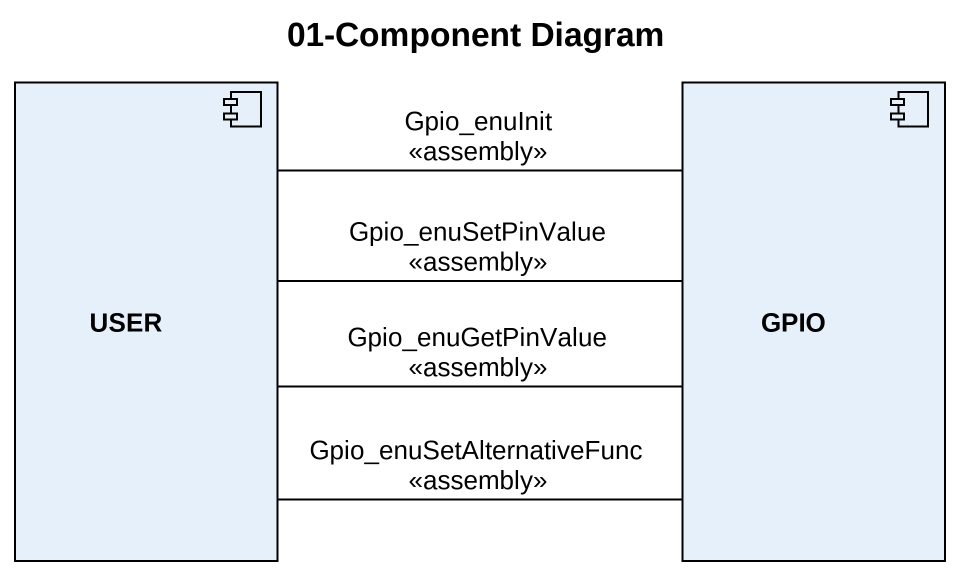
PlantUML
@startuml
title 01-Component Diagram
component USER
component GPIO
USER -right- GPIO : Gpio_enuSetAlternativeFunc\n<<assembly>>
USER -right- GPIO : Gpio_enuSetPinValue\n<<assembly>>
USER -right- GPIO : Gpio_enuGetPinValue\n<<assembly>>
USER -right- GPIO : Gpio_enuInit\n<<assembly>>
@enduml
